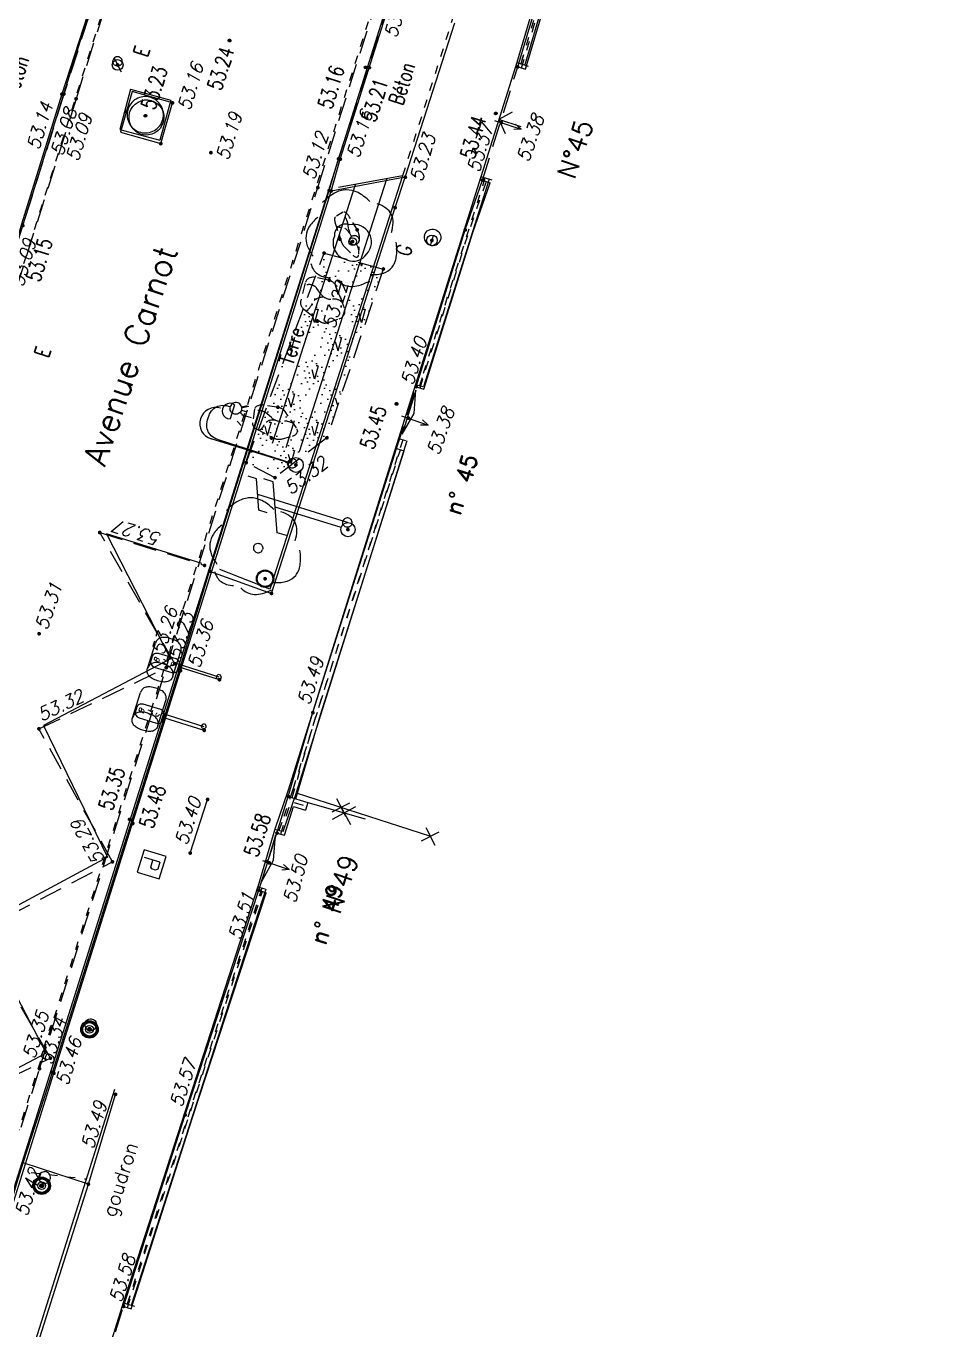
# Model space of a CAD drawing. Extents: x 661843 to 662062, y 6866352 to 6866909.
# Drawn here: x 662008.86 to 662028.26, y 6866824.98 to 6866852.71 of the extents above; entities that cross this region are included whole.
import ezdxf
from ezdxf.enums import TextEntityAlignment as Align

# ---------------------------------------------------------------- set-up
doc = ezdxf.new("R2010")
doc.units = 0
for name, pattern in [('CACHE', [0.375, 0.25, -0.125]), ('CONTINU', [0]), ('DISCONTINU', [0.75, 0.5, -0.25]), ('GRILLE', [0.4, 0.2, -0.2]), ('JSI_MCL0', [1, 0.5, 0.5]), ('JSI_TCO', [1, 0.5, 0.5]), ('JSI_TIC', [0.2, 0.08, 0.01, -0.1, 0.01])]:
    doc.linetypes.add(name, pattern=pattern)
doc.layers.get('0').update_dxf_attribs({"linetype": 'CONTINUOUS'})
for name, color, linetype in [('ALTI', 140, 'CONTINUOUS'), ('BORDURE', 7, 'CONTINU'), ('GEO_AEP_S', 4, 'CONTINUOUS'), ('GEO_ALTI-PIC', 7, 'CONTINUOUS'), ('GEO_ALTI-PIC_REGARDS', 5, 'CONTINUOUS'), ('GEO_ALTI-PIC_SEUILS', 1, 'CONTINUOUS'), ('GEO_ALTICOT', 7, 'CONTINUOUS'), ('GEO_ARBRES', 3, 'CONTINUOUS'), ('GEO_BATI_NUMERO', 7, 'CONTINUOUS'), ('GEO_BORDURE', 7, 'CONTINUOUS'), ('GEO_CHANGE_REVET', 252, 'DISCONTINU'), ('GEO_CHANGE_REVET_TEXTE', 252, 'CONTINUOUS'), ('GEO_CLOTURE', 7, 'CONTINUOUS'), ('GEO_CLOTURE_S', 7, 'CONTINUOUS'), ('GEO_ECL_S', 30, 'CONTINUOUS'), ('GEO_ENTREE', 7, 'DISCONTINU'), ('GEO_GDF_S', 30, 'CONTINUOUS'), ('GEO_HAIE_BORD', 3, 'DISCONTINU'), ('GEO_HAIE_S', 3, 'CONTINUOUS'), ('GEO_LIGNE_PARKING', 252, 'DISCONTINU'), ('GEO_MOB_URB_S', 7, 'CONTINUOUS'), ('GEO_MUR', 1, 'CONTINUOUS'), ('GEO_MUR_S', 7, 'CONTINUOUS'), ('GEO_REGARD', 7, 'CONTINUOUS'), ('GEO_ROCHER', 252, 'CACHE'), ('GEO_RTE_TEXTE', 7, 'CONTINUOUS'), ('GEO_TEL_S', 6, 'CONTINUOUS'), ('GEO_TROTTOIR_BAS', 7, 'CONTINUOUS'), ('GEO_TROTTOIR_BATEAU', 7, 'DISCONTINU'), ('GEO_TROTTOIR_HAUT', 252, 'CONTINUOUS'), ('LIMITE', 7, 'CONTINUOUS'), ('MARQUAGE', 7, 'CONTINUOUS'), ('MOB', 6, 'CONTINUOUS'), ('OBJASS', 22, 'CONTINUOUS'), ('OBJEAU', 4, 'CONTINUOUS'), ('OBJEP', 220, 'CONTINUOUS'), ('OBJGAZ', 30, 'CONTINUOUS'), ('OBJTELECOM', 3, 'CONTINUOUS'), ('TEXTE', 7, 'CONTINUOUS'), ('VEGETATION', 3, 'CONTINUOUS'), ('VOIRIE', 7, 'CONTINUOUS')]:
    doc.layers.add(name, color=color, linetype=linetype)
doc.styles.add('5-2', font='romand.shx', dxfattribs={"height": 0.35})
doc.styles.add('ROMANS', font='romans.shx', dxfattribs={"width": 0.95, "oblique": 13.5, "height": 5})
doc.styles.get("Standard").update_dxf_attribs({"font": 'romans.shx'})
doc.linetypes.add('JSI_HAIED', pattern='A,0.48,0.06,-0.1,[138,jsi_form.shx,S=0.05,R=0,X=-0.1,Y=0],0.06', length=0.7)
doc.linetypes.add('JSI_HAIEG', pattern='A,0.48,0.06,-0.1,[137,jsi_form.shx,S=0.05,R=0,X=-0.1,Y=0],0.06', length=0.7)
doc.linetypes.add('JSI_MUD', pattern='A,0.0001,[130,jsi_form.shx,S=0.5,R=0,X=0.875,Y=0],-0.75', length=0.7501)
doc.linetypes.add('JSI_MUG', pattern='A,0.0001,[130,jsi_form.shx,S=0.5,R=0,X=-0.125,Y=0],-0.75', length=0.7501)

# ---------------------------------------------------------------- blocks, each defined once
blk = doc.blocks.new('PTTOPO')
at = {"color": 0, "const_width": 0.04}
blk.add_lwpolyline([(0, 0.02, 1), (0, -0.02, 1)], format="xyb", close=True, dxfattribs=at)
at = {"color": 0}
blk.add_point((0, 0), dxfattribs=at)
at = {"layer": 'GEO_ALTICOT', "style": 'ROMANS', "oblique": 13.5, "width": 0.95}
blk.add_attdef('ALT', text='', height=0.28, dxfattribs=at).set_placement((0.1, -0.1), align=Align.TOP_LEFT)
blk = doc.blocks.new('P915', base_point=(80.25, 33))
for radius in [0.247, 0.22, 0.192, 0.11, 0.055]:
    blk.add_circle((80.25, 33), radius)
blk = doc.blocks.new('P014', base_point=(17.75, 43.5))
for p, q in [((17.709, 43.699), (17.75, 43.799)), ((17.75, 43.399), (17.75, 43.799)), ((17.75, 43.799), (17.789, 43.699))]:
    blk.add_line(p, q)
blk = doc.blocks.new('P800')
blk.add_line((-0.148, 0), (0.148, 0))
blk.add_circle((0.002, 0), 0.152)
blk = doc.blocks.new('P401')
blk.add_circle((0, 0), 0.1062)
for centre, radius, start, end in [((-0.054, 0.054), 0.4878, 83.66, 186.35), ((0.108, 0.2322), 0.3258, 357.14, 109.34), ((-0.0972, -0.054), 0.4464, 173.05, 254.63), ((0, -0.0378), 0.5004, 244.27, 30.44)]:
    blk.add_arc(centre, radius, start, end)
blk = doc.blocks.new('P210')
at = {"layer": 'GEO_ROCHER', "linetype": 'CACHE'}
for p, q in [((0.525, 0.474), (0.088, 0.169)), ((0.968, 0.21), (0.804, 0.429)), ((0.818, -0.346), (0.987, 0.048)), ((0.001, -0.021), (0.031, -0.315)), ((0.371, -0.082), (0.266, -0.205)), ((0.215, -0.475), (0.649, -0.462))]:
    blk.add_line(p, q, dxfattribs=at)
for centre, radius, start, end in [((0.594, 0.275), 0.215, 144.1733, 206.9533), ((0.642, 0.308), 0.203, 36.7123, 124.9313), ((0.206, 0), 0.206, 124.9313, 185.91), ((0.193, 0.071), 0.235, 319.4796, 26.9533), ((0.667, 0.041), 0.252, 188.1633, 262.2943), ((0.837, 0.112), 0.163, 336.8774, 36.7123), ((0.41, -0.328), 0.189, 139.4796, 230.284), ((0.559, -0.761), 0.557, 59.0334, 82.2943), ((0.209, -0.296), 0.179, 185.91, 271.7277), ((0.643, -0.271), 0.191, 271.7277, 336.8774)]:
    blk.add_arc(centre, radius, start, end, dxfattribs=at)
blk = doc.blocks.new('P501', base_point=(67.75, 30))
for p, q in [((67.75, 30.209), (67.75, 32.519)), ((68.449, 31.959), (68.365, 31.819)), ((68.869, 32.169), (68.449, 32.169)), ((68.659, 31.889), (68.659, 31.609)), ((68.869, 31.959), (68.953, 31.819))]:
    blk.add_line(p, q)
blk.add_circle((67.75, 30), 0.209)
for centre, radius, start, end in [((68.205, 32.52), 0.454, 0.01, 180), ((68.66, 32.24), 0.221, 341.57, 198.44)]:
    blk.add_arc(centre, radius, start, end)
blk = doc.blocks.new('P440', base_point=(67.75, 42))
for p, q in [((67.074, 43.889), (68.424, 44.429)), ((68.424, 44.429), (68.424, 44.699)), ((67.75, 42.202), (67.75, 44.159)), ((67.074, 43.619), (67.074, 43.889))]:
    blk.add_line(p, q)
blk.add_circle((67.75, 42), 0.202)
blk = doc.blocks.new('P913', base_point=(80.25, 36))
for radius in [0.247, 0.22]:
    blk.add_circle((80.25, 36), radius)
blk = doc.blocks.new('P445')
for p, q in [((-0.2, 1.872), (-0.2, 1.349)), ((0, 2.022), (-0.05, 2.022)), ((0.05, 2.022), (0, 2.022)), ((0.2, 1.349), (0.2, 1.872)), ((-0.05, 1.199), (0, 1.199)), ((0, 0), (0, 1.199)), ((0, 1.199), (0.05, 1.199))]:
    blk.add_line(p, q)
for centre, start, end in [((-0.05, 1.872), 90, 180), ((0.05, 1.872), 0, 90), ((-0.05, 1.349), 180, 270), ((0.05, 1.349), 270, 0)]:
    blk.add_arc(centre, 0.15, start, end)
at = {"insert": (-0.061, 1.941), "char_height": 0.15, "width": 0.1985, "attachment_point": 1, "style": 'ROMANS'}
blk.add_mtext('B\\PU\\PS', dxfattribs=at)
blk = doc.blocks.new('P349')
at = {"flags": 128}
blk.add_lwpolyline([(0.999, 0), (0.999, 0.999), (0, 0.999), (0, 0)], close=True, dxfattribs=at)
blk.add_circle((0.5, 0.5), 0.416)
blk = doc.blocks.new('P091', base_point=(30.25, 66))
blk.add_line((30.326, 66.076), (30.172, 65.922))
blk.add_circle((30.25, 66), 0.076)
blk = doc.blocks.new('GEOCROIX')
at = {"color": 0, "linetype": 'BYBLOCK'}
for p, q in [((-0.5, 0.5), (0.5, -0.5)), ((-0.5, -0.5), (0.5, 0.5))]:
    blk.add_line(p, q, dxfattribs=at)
blk = doc.blocks.new('$B_200')
at = {"color": 0, "linetype": 'BYBLOCK', "flags": 128}
for points in [[(0, -0.5, -0.414214), (-0.5, 0, -0.414214), (0, 0.5)], [(0, -0.5, 0.414214), (0.5, 0, 0.414214), (0, 0.5)]]:
    blk.add_lwpolyline(points, format="xyb", dxfattribs=at)
blk = doc.blocks.new('$B_220')
at = {"color": 0, "linetype": 'BYBLOCK', "flags": 128}
for points in [[(0.297, 0.272, 0.039633), (0.273, 0.344, 0.053426), (0.241, 0.401, 0.147584), (0.154, 0.47, 0.071882), (0.099, 0.483, 0.058066), (0.036, 0.48, 0.043501), (-0.035, 0.463, 0.032041), (-0.113, 0.431)], [(-0.195, 0.351, 0.077685), (-0.303, 0.336, 0.115926), (-0.379, 0.292, 0.119307), (-0.426, 0.217, 0.082378), (-0.441, 0.113)], [(0.461, -0.046, 0.087593), (0.487, 0.033, 0.096392), (0.482, 0.113, 0.080457), (0.446, 0.192, 0.056881), (0.379, 0.272)], [(-0.441, 0.033, 0.03619), (-0.474, -0.044, 0.046233), (-0.492, -0.116, 0.121403), (-0.482, -0.245, 0.119181), (-0.41, -0.354, 0.044648), (-0.351, -0.401, 0.034835), (-0.277, -0.443)], [(0.379, -0.364, 0.076898), (0.431, -0.319, 0.090424), (0.461, -0.265, 0.083207), (0.472, -0.2, 0.062964), (0.461, -0.126)], [(-0.113, -0.443, 0.078382), (0.005, -0.498, 0.113914), (0.113, -0.503, 0.115194), (0.21, -0.458, 0.080222), (0.297, -0.364)]]:
    blk.add_lwpolyline(points, format="xyb", dxfattribs=at)
blk = doc.blocks.new('$B_136')
at = {"color": 0, "linetype": 'BYBLOCK', "flags": 128}
for points in [[(-0.156, 0.844), (-0.156, 0.938), (0.156, 1.062), (0.156, 1.156)], [(0, 0), (0, 1)]]:
    blk.add_lwpolyline(points, dxfattribs=at)
blk = doc.blocks.new('$B_130')
at = {"color": 0, "linetype": 'BYBLOCK', "flags": 128}
for points in [[(0, 0), (0, 0.812, -0.08), (0.012, 0.895, -0.117647), (0.047, 0.953, -0.117647), (0.105, 0.988, -0.08), (0.188, 1, -0.08), (0.27, 0.988, -0.117647), (0.328, 0.953, -0.117647), (0.363, 0.895, -0.08), (0.375, 0.812)], [(0.375, 0.688, -0.414214), (0.312, 0.75, -0.414214), (0.375, 0.812)], [(0.375, 0.688, 0.414214), (0.438, 0.75, 0.414214), (0.375, 0.812)]]:
    blk.add_lwpolyline(points, format="xyb", dxfattribs=at)
for points in [[(0.344, 0.688), (0.312, 0.625)], [(0.375, 0.688), (0.375, 0.625)], [(0.406, 0.688), (0.438, 0.625)]]:
    blk.add_lwpolyline(points, dxfattribs=at)
blk = doc.blocks.new('$B_020')
at = {"color": 0, "linetype": 'BYBLOCK', "flags": 128}
for points in [[(0, 0), (0, 1)], [(0, 1), (1, 1)], [(1, 0), (1, 1)], [(0, 0), (1, 0)]]:
    blk.add_lwpolyline(points, dxfattribs=at)
for points in [[(0.5, 0.0625, -0.4142136), (0.0625, 0.5, -0.4142136), (0.5, 0.9375)], [(0.5, 0.0625, 0.4142136), (0.9375, 0.5, 0.4142136), (0.5, 0.9375)]]:
    blk.add_lwpolyline(points, format="xyb", dxfattribs=at)
blk = doc.blocks.new('$B_108')
at = {"color": 0, "linetype": 'BYBLOCK', "flags": 128}
for points in [[(-0.188, 0.625, -0.117073), (-0.242, 0.637, -0.132597), (-0.281, 0.672, -0.091954), (-0.305, 0.73, -0.053933), (-0.312, 0.812, -0.053933), (-0.305, 0.895, -0.091954), (-0.281, 0.953, -0.132597), (-0.242, 0.988, -0.117073), (-0.188, 1)], [(-0.188, 0.625, 0.117073), (-0.133, 0.637, 0.132597), (-0.094, 0.672, 0.091954), (-0.07, 0.73, 0.053933), (-0.062, 0.812, 0.053933), (-0.07, 0.895, 0.091954), (-0.094, 0.953, 0.132597), (-0.133, 0.988, 0.117073), (-0.188, 1)], [(0.188, 0.625, 0.117073), (0.242, 0.637, 0.132597), (0.281, 0.672, 0.091954), (0.305, 0.73, 0.053933), (0.312, 0.812, 0.053933), (0.305, 0.895, 0.091954), (0.281, 0.953, 0.132597), (0.242, 0.988, 0.117073), (0.188, 1)]]:
    blk.add_lwpolyline(points, format="xyb", dxfattribs=at)
for points in [[(-0.188, 1), (0.188, 1)], [(-0.188, 0.625), (0.188, 0.625)], [(0, 0.625), (0, 0)]]:
    blk.add_lwpolyline(points, dxfattribs=at)
blk = doc.blocks.new('$B_230')
blk.add_lwpolyline([(-0.498, -0.488), (0.498, -0.488), (0.498, 0.488), (-0.498, 0.488)], close=True)
at = {"color": 0, "linetype": 'BYBLOCK', "flags": 128}
for points in [[(-0.193, 0.309), (0.119, 0.315), (0.184, 0.222), (0.186, 0.066), (0.125, 0.002), (-0.187, -0.003)], [(-0.193, 0.309), (-0.181, -0.378)]]:
    blk.add_lwpolyline(points, dxfattribs=at)
blk = doc.blocks.new('$B_028')
at = {"color": 0, "linetype": 'BYBLOCK', "flags": 128}
for points in [[(0, 0.5), (0, -0.5), (0.0938, -0.0625)], [(-0.5, -0.5), (-0.5, 0)], [(0.5, 0), (0.5, -0.5)], [(-0.0937, -0.0625), (0, -0.5)], [(-0.5, -0.5), (0.5, -0.5)]]:
    blk.add_lwpolyline(points, dxfattribs=at)
blk = doc.blocks.new('$B_027')
at = {"color": 0, "linetype": 'BYBLOCK', "flags": 128}
for points in [[(-0.5, -0.5), (0.5, -0.5), (0.5, -0.188)], [(-0.5, -0.5), (-0.5, -0.188)]]:
    blk.add_lwpolyline(points, dxfattribs=at)
blk.add_lwpolyline([(-0.406, -0.406), (0.406, -0.406), (0, -0.188)], close=True, dxfattribs=at)
blk = doc.blocks.new('$B_210')
at = {"linetype": 'CONTINUOUS'}
blk.add_hatch(color=0, dxfattribs=at).paths.add_polyline_path([(0, -0.5, -1), (0, 0.5, -1)])
at = {"color": 0, "linetype": 'BYBLOCK', "flags": 128}
blk.add_lwpolyline([(0, -0.5, -1), (0, 0.5, -1)], format="xyb", close=True, dxfattribs=at)

msp = doc.modelspace()

# ---------------------------------------------------------------- hatches: boundary and pattern name
at = {"layer": 'GEO_HAIE_S'}
h = msp.add_hatch(dxfattribs=at)
h.set_pattern_fill('BROUSS', color=256, scale=0.2, style=0)
h.set_pattern_definition([(74.475889, (0, 0), (-0.5000000001, 1.80000000067), [0.3, -1.56815417]), (74.475889, (0.5, 0.6), (-0.5000000001, 1.80000000067), [0.3, -1.56815417]), (74.475889, (1, 1.2), (-0.5000000001, 1.80000000067), [0.3, -1.56815417]), (105.524111, (0, 0), (-1.00000000041, 5e-11), [0.2, -1.66815417]), (105.524111, (0.5, 0.6), (-1.00000000041, 5e-11), [0.2, -1.66815417]), (105.524111, (1, 1.2), (-1.00000000041, 5e-11), [0.2, -1.66815417]), (0, (0.0604, 0.0645), (0.5, 0.6), [0, -1]), (0, (0.19574, 0.1429), (0.5, 0.6), [0, -1]), (0, (0.1562, 0.2507), (0.5, 0.6), [0, -1]), (0, (0.3103, 0.2654), (0.5, 0.6), [0, -1]), (0, (0.21864, 0.5055), (0.5, 0.6), [0, -1]), (0, (0.0491, 0.28726), (0.5, 0.6), [0, -1]), (0, (0.0375, 0.3291), (0.5, 0.6), [0, -1]), (0, (0.0042, 0.5055), (0.5, 0.6), [0, -1]), (0, (-0.1041, 0.0351), (0.5, 0.6), [0, -1]), (0, (-0.1145, 0.1331), (0.5, 0.6), [0, -1]), (0, (-0.1957, 0.0253), (0.5, 0.6), [0, -1]), (0, (-0.21654, 0.1723), (0.5, 0.6), [0, -1]), (0, (-0.1499, 0.2654), (0.5, 0.6), [0, -1]), (0, (-0.177, 0.3585), (0.5, 0.6), [0, -1]), (0, (-0.2561, 0.4761), (0.5, 0.6), [0, -1]), (0, (-0.0541, 0.3878), (0.5, 0.6), [0, -1]), (0, (-0.3373, 0.2752), (0.5, 0.6), [0, -1]), (0, (-0.36646, 0.089), (0.5, 0.6), [0, -1]), (0, (-0.1498, -0.05796), (0.5, 0.6), [0, -1]), (0, (-0.0208, -0.09716), (0.5, 0.6), [0, -1]), (0, (-0.10826, -0.20494), (0.5, 0.6), [0, -1]), (0, (0.2103, -0.19514), (0.5, 0.6), [0, -1]), (0, (0.0729, -0.04326), (0.5, 0.6), [0, -1]), (0, (0.19574, -0.01386), (0.5, 0.6), [0, -1])])
h.paths.add_polyline_path([(662015.261, 6866843.951), (662014.158, 6866843.104), (662013.542, 6866843.421), (662015.201, 6866847.881), (662016.461, 6866847.542)])

# ---------------------------------------------------------------- linework, layer by layer
at = {"layer": 'BORDURE', "linetype": 'JSI_TCO', "ltscale": 2, "elevation": 57.333, "flags": 128}
for points in [[(661995.958, 6866807.887), (662005.734, 6866838.844), (662008.226, 6866846.67), (662010.896, 6866855.209), (662018.944, 6866880.767), (662026.904, 6866905.856)], [(662016.739, 6866853.806), (662002.545, 6866808.796), (662000.067, 6866800.869)], [(662016.871, 6866849.523), (662014.963, 6866843.566)], [(662016.871, 6866849.523), (662015.507, 6866849.274)], [(662014.963, 6866843.566), (662014.051, 6866840.734), (662012.981, 6866841.153)], [(662010.747, 6866830.09), (662007.699, 6866820.441), (662007.424, 6866819.583)]]:
    msp.add_lwpolyline(points, dxfattribs=at)
at = {"layer": 'GEO_BORDURE'}
for points in [[(662016.929, 6866849.493, 53.234), (662017.98, 6866852.779, 53.198)], [(662012.766, 6866841.114, 53.212), (662014.083, 6866840.643, 53.336), (662016.711, 6866848.847, 53.236), (662016.929, 6866849.493, 53.234), (662015.35, 6866849.201, 53.232)], [(662012.355, 6866835.12, 53.396), (662012.725, 6866836.261, 53.387)], [(662010.188, 6866828.079, 53.509), (662010.767, 6866829.987, 53.49)], [(662003.679, 6866812.201, 53.648), (662004.892, 6866811.391, 53.606), (662007.407, 6866819.358, 53.553), (662007.731, 6866820.349, 53.573), (662010.188, 6866828.079, 53.509), (662008.805, 6866828.528, 53.35)]]:
    msp.add_polyline3d(points, dxfattribs=at)
at = {"layer": 'GEO_CHANGE_REVET'}
for points in [[(662023.086, 6866892.903, 52.663), (662019.468, 6866881.457, 52.781), (662016.691, 6866872.593, 52.867), (662012.998, 6866860.928, 53.004), (662009.927, 6866851.162, 53.095), (662006.539, 6866840.426, 53.237), (662003.947, 6866832.234, 53.341), (662000.666, 6866821.821, 53.457), (661997.257, 6866811.051, 53.582), (661994.332, 6866801.741, 53.688), (661991.206, 6866791.787, 53.782)], [(661996.359, 6866789.874, 53.796), (661999.502, 6866799.924, 53.656), (662002.499, 6866809.485, 53.561), (662005.869, 6866819.978, 53.456), (662009.148, 6866830.532, 53.355), (662011.844, 6866839.062, 53.263), (662015.067, 6866849.273, 53.118), (662018.279, 6866859.463, 53.019), (662021.901, 6866870.944, 52.88), (662024.781, 6866880.055, 52.777), (662028.256, 6866891.105, 52.653)]]:
    msp.add_polyline3d(points, dxfattribs=at)
at = {"layer": 'GEO_CLOTURE', "elevation": 53.495, "flags": 128}
msp.add_lwpolyline([(662014.859, 6866836.195), (662016.072, 6866835.848)], dxfattribs=at)
at = {"layer": 'GEO_ENTREE', "elevation": 53.491, "flags": 128}
msp.add_lwpolyline([(662016.744, 6866843.723), (662017.161, 6866845.039)], dxfattribs=at)
at = {"layer": 'GEO_ENTREE'}
for points in [[(662018.571, 6866849.432, 53.374), (662019.32, 6866851.84, 53.355)], [(662013.812, 6866834.329, 53.506), (662014.2, 6866835.546, 53.495)], [(662009.864, 6866822.073, 53.583), (662010.938, 6866825.477, 53.581)]]:
    msp.add_polyline3d(points, dxfattribs=at)
at = {"layer": 'GEO_HAIE_BORD'}
msp.add_polyline3d([(662015.261, 6866843.951, 53.323), (662014.158, 6866843.104, 53.254), (662013.542, 6866843.421, 53.334), (662015.201, 6866847.881, 53.207), (662016.461, 6866847.542, 53.291)], close=True, dxfattribs=at)
at = {"layer": 'GEO_LIGNE_PARKING'}
msp.add_polyline3d([(662007.127, 6866828.153, 53.424), (662006.494, 6866829.374, 53.424), (662009.381, 6866830.757, 53.337), (662007.837, 6866833.445, 53.378), (662010.7, 6866834.934, 53.292), (662009.137, 6866837.762, 53.319), (662012.027, 6866839.147, 53.24), (662010.43, 6866841.938, 53.272), (662012.66, 6866841.238, 53.221)], dxfattribs=at)
at = {"layer": 'GEO_MUR'}
for p, q in [((662019.32, 6866851.84, 53.355), (662019.483, 6866851.792, 53.355)), ((662018.571, 6866849.432, 53.396), (662018.732, 6866849.377, 53.396)), ((662017.161, 6866845.039, 53.396), (662017.323, 6866844.988, 53.396)), ((662016.744, 6866843.723, 53.503), (662016.906, 6866843.672, 53.503)), ((662014.439, 6866836.324, 53.503), (662014.602, 6866836.276, 53.503)), ((662014.859, 6866836.195, 53.495), (662014.809, 6866836.032, 53.495)), ((662014.2, 6866835.546, 53.495), (662014.363, 6866835.497, 53.495)), ((662013.812, 6866834.329, 53.581), (662013.973, 6866834.277, 53.581)), ((662010.938, 6866825.477, 53.581), (662011.099, 6866825.425, 53.581))]:
    msp.add_line(p, q, dxfattribs=at)
at = {"layer": 'GEO_MUR', "flags": 128}
for points, elevation in [([(662019.483, 6866851.792), (662020.179, 6866854.132)], 53.355), ([(662017.323, 6866844.988), (662018.365, 6866848.319), (662018.732, 6866849.377)], 53.396), ([(662014.439, 6866836.324), (662014.963, 6866838.106), (662016.744, 6866843.723)], 53.503), ([(662014.602, 6866836.276), (662015.125, 6866838.057), (662016.906, 6866843.672)], 53.503), ([(662014.2, 6866835.546), (662014.439, 6866836.324), (662014.859, 6866836.195)], 53.495), ([(662014.363, 6866835.497), (662014.551, 6866836.111), (662014.809, 6866836.032)], 53.495), ([(662011.099, 6866825.425), (662012.406, 6866829.496), (662013.973, 6866834.277)], 53.581)]:
    msp.add_lwpolyline(points, dxfattribs=dict(at, elevation=elevation))
at = {"layer": 'GEO_MUR'}
for points in [[(662019.32, 6866851.84, 53.355), (662020.016, 6866854.181, 53.318)], [(662017.161, 6866845.039, 53.396), (662018.204, 6866848.373, 53.382), (662018.571, 6866849.432, 53.374)], [(662010.938, 6866825.477, 53.581), (662012.245, 6866829.549, 53.567), (662013.812, 6866834.329, 53.506)]]:
    msp.add_polyline3d(points, dxfattribs=at)
at = {"layer": 'GEO_MUR_S', "linetype": 'GRILLE', "flags": 128}
for points, elevation in [([(662019.402, 6866851.816), (662020.097, 6866854.157)], 53.355), ([(662017.242, 6866845.013), (662018.285, 6866848.346), (662018.652, 6866849.404)], 53.396), ([(662014.52, 6866836.3), (662015.044, 6866838.082), (662016.825, 6866843.697)], 53.503), ([(662014.281, 6866835.521), (662014.495, 6866836.217), (662014.834, 6866836.113)], 53.495), ([(662011.018, 6866825.451), (662012.326, 6866829.523), (662013.893, 6866834.303)], 53.581)]:
    msp.add_lwpolyline(points, dxfattribs=dict(at, elevation=elevation))
at = {"layer": 'GEO_TROTTOIR_BAS'}
msp.add_polyline3d([(662008.46, 6866827.384, 53.355), (662008.67, 6866828.101, 53.346), (662008.805, 6866828.528, 53.35), (662009.427, 6866830.454, 53.338), (662012.127, 6866839.014, 53.229), (662012.766, 6866841.114, 53.212), (662015.309, 6866849.211, 53.11), (662015.509, 6866849.886, 53.104)], dxfattribs=at)
at = {"layer": 'GEO_TROTTOIR_BATEAU'}
for points in [[(662010.646, 6866854.329, 53.063), (662009.669, 6866851.264, 53.084), (662008.793, 6866848.465, 53.093)], [(662015.509, 6866849.886, 53.104), (662016.777, 6866853.774, 53.048)]]:
    msp.add_polyline3d(points, dxfattribs=at)
at = {"layer": 'GEO_TROTTOIR_HAUT'}
for points in [[(662010.625, 6866854.346, 53.11), (662009.626, 6866851.261, 53.143), (662008.768, 6866848.493, 53.167), (662008.586, 6866847.875, 53.245), (662006.94, 6866842.748, 53.324), (662006.743, 6866842.084, 53.245), (662006.265, 6866840.533, 53.262), (662005.962, 6866839.542, 53.255), (662005.681, 6866838.736, 53.367), (662003.671, 6866832.311, 53.445), (662001.454, 6866825.335, 53.523), (662001.244, 6866824.668, 53.442), (662000.402, 6866821.971, 53.471), (662000.105, 6866821.12, 53.559), (661999.773, 6866820.008, 53.584), (661999.576, 6866819.359, 53.507), (661997.186, 6866811.936, 53.599), (661997.049, 6866811.358, 53.658), (661994.048, 6866801.844, 53.788), (661992.951, 6866798.334, 53.828), (661992.754, 6866797.703, 53.738), (661991.977, 6866795.196, 53.76), (661991.708, 6866794.401, 53.871), (661990.949, 6866791.936, 53.91)], [(661996.632, 6866789.82, 53.893), (661999.759, 6866799.726, 53.769), (662000.014, 6866800.508, 53.673), (662000.961, 6866803.551, 53.641), (662001.072, 6866803.953, 53.714), (662003.558, 6866811.766, 53.566), (662003.679, 6866812.201, 53.648), (662006.11, 6866819.915, 53.572), (662006.424, 6866820.858, 53.564), (662006.74, 6866821.666, 53.48), (662008.494, 6866827.378, 53.416), (662009.456, 6866830.437, 53.456), (662012.148, 6866838.998, 53.361), (662015.35, 6866849.201, 53.232), (662015.547, 6866849.88, 53.164), (662016.75, 6866853.685, 53.188)]]:
    msp.add_polyline3d(points, dxfattribs=at)
at = {"layer": 'LIMITE', "linetype": 'JSI_MUG', "ltscale": 0.18}
for p, q in [((662018.623, 6866849.477, 110.789), (662018.569, 6866849.306, 110.789)), ((662016.873, 6866843.911, 110.799), (662016.819, 6866843.739, 110.802)), ((662014.524, 6866836.43, 110.918), (662014.466, 6866836.259, 110.912)), ((662013.878, 6866834.377, 110.924), (662013.822, 6866834.206, 110.925))]:
    msp.add_line(p, q, dxfattribs=at)
at = {"layer": 'LIMITE', "linetype": 'JSI_MUD', "ltscale": 0.18}
for p, q in [((662017.284, 6866845.231, 110.804), (662017.229, 6866845.06, 110.804)), ((662014.579, 6866836.604, 110.915), (662014.525, 6866836.432, 110.918)), ((662014.3, 6866835.769, 110.898), (662014.242, 6866835.599, 110.893)), ((662011.069, 6866825.698, 110.999), (662011.014, 6866825.527, 111.001))]:
    msp.add_line(p, q, dxfattribs=at)
at = {"layer": 'LIMITE', "linetype": 'JSI_TCO', "ltscale": 2, "elevation": 57.333, "flags": 128}
for points in [[(662020.216, 6866855.042), (662019.3, 6866851.934)], [(662020.388, 6866854.991), (662019.472, 6866851.883)], [(662018.537, 6866849.505), (662017.144, 6866845.087)], [(662018.709, 6866849.45), (662017.315, 6866845.033)], [(662016.787, 6866843.938), (662014.439, 6866836.459)], [(662016.959, 6866843.884), (662014.61, 6866836.405)], [(662014.439, 6866836.459), (662014.157, 6866835.628)], [(662014.609, 6866836.401), (662014.327, 6866835.57)], [(662013.792, 6866834.405), (662010.928, 6866825.555)], [(662013.963, 6866834.349), (662011.099, 6866825.499)]]:
    msp.add_lwpolyline(points, dxfattribs=at)
at = {"layer": 'LIMITE', "linetype": 'JSI_TIC', "ltscale": 2, "elevation": 57.333, "flags": 128}
for points in [[(662020.302, 6866855.017), (662019.386, 6866851.908)], [(662018.623, 6866849.477), (662017.229, 6866845.06)], [(662016.873, 6866843.911), (662014.525, 6866836.432)], [(662014.524, 6866836.43), (662014.242, 6866835.599)], [(662013.878, 6866834.377), (662011.014, 6866825.527)]]:
    msp.add_lwpolyline(points, dxfattribs=at)
at = {"layer": 'LIMITE', "linetype": 'JSI_MUD', "ltscale": 0.18, "elevation": 57.333, "flags": 128}
msp.add_lwpolyline([(662019.437, 6866852.081), (662019.386, 6866851.908)], dxfattribs=at)
at = {"layer": 'LIMITE', "elevation": 57.333, "flags": 128}
msp.add_lwpolyline([(662014.609, 6866836.401), (662017.463, 6866835.477)], dxfattribs=at)
at = {"layer": 'MARQUAGE', "linetype": 'JSI_MCL0', "ltscale": 2, "elevation": 57.333, "flags": 128}
msp.add_lwpolyline([(662012.603, 6866841.275), (662010.576, 6866841.911), (662011.934, 6866839.252), (662009.234, 6866837.831), (662010.597, 6866835.035), (662007.872, 6866833.573), (662009.291, 6866830.867), (662006.598, 6866829.449), (662008.092, 6866826.745), (662005.311, 6866825.273), (662007.461, 6866824.669)], dxfattribs=at)
at = {"layer": 'VEGETATION', "linetype": 'JSI_HAIEG', "ltscale": 2, "elevation": 57.333, "flags": 128}
msp.add_lwpolyline([(662014.106, 6866843.841), (662015.867, 6866849.34)], dxfattribs=at)
at = {"layer": 'VEGETATION', "linetype": 'JSI_HAIED', "ltscale": 2, "elevation": 57.333, "flags": 128}
msp.add_lwpolyline([(662014.678, 6866843.658), (662016.536, 6866849.462)], dxfattribs=at)
at = {"layer": 'VEGETATION', "linetype": 'JSI_MUG', "ltscale": 0.6, "elevation": 57.333, "flags": 128}
msp.add_lwpolyline([(662014.392, 6866843.749), (662014.575, 6866844.321)], dxfattribs=at)
at = {"layer": 'VOIRIE', "linetype": 'JSI_TIC', "ltscale": 2, "elevation": 57.333, "flags": 128}
for points in [[(661996.215, 6866807.805), (662005.992, 6866838.762), (662008.483, 6866846.589), (662011.154, 6866855.129), (662019.201, 6866880.685), (662027.176, 6866905.82)], [(662016.481, 6866853.888), (662002.287, 6866808.876), (661999.81, 6866800.95)], [(662017.962, 6866852.952), (662016.871, 6866849.523)], [(662008.974, 6866828.323), (662010.154, 6866828.188)]]:
    msp.add_lwpolyline(points, dxfattribs=at)

# ---------------------------------------------------------------- block references
at = {"layer": 'ALTI', "linetype": 'CONTINUOUS'}
for p, xscale, yscale, rotation in [((662013.189, 6866852.401, 57.333), 0.0600000002747528, 0.0600000002747528, 252.4972882103877), ((662016.086, 6866851.83, 57.333), 0.0600000002434428, 0.0600000002434428, 252.4972971764708), ((662016.163, 6866851.823, 57.333), 0.0600000002434428, 0.0600000002434428, 252.4972971764708), ((662011.403, 6866850.802, 57.333), 0.0600000003686039, 0.0600000003686039, 72.63638680338741), ((662018.854, 6866850.852, 57.333), 0.0599999999037529, 0.0599999999037529, 253.5840120381867), ((662016.739, 6866844.674, 57.333), 0.0600000002423835, 0.0600000002423835, 252.4926226230044), ((662011.072, 6866835.833, 57.333), 0.0600000002434428, 0.0600000002434428, 252.4972971764708), ((662011.129, 6866835.745, 57.333), 0.0600000002434428, 0.0600000002434428, 252.4972971764708), ((662013.973, 6866834.944, 57.333), 0.0599999997036688, 0.0599999997036688, 252.067746791343)]:
    msp.add_blockref('$B_210', p, dxfattribs=dict(at, xscale=xscale, yscale=yscale, rotation=rotation))
at = {"layer": 'GEO_AEP_S', "xscale": 1.500000000352685, "yscale": 1.500000000352685, "zscale": 1.500000000352685, "rotation": 72.90000000290615}
msp.add_blockref('P091', (662010.811, 6866851.882, 53.136), dxfattribs=at)
at = {"layer": 'GEO_ALTI-PIC'}
ref = msp.add_blockref('PTTOPO', (662016.75, 6866853.685, 53.188), dxfattribs=at)
ref.add_attrib('ALT', '53.19', dxfattribs={"layer": 'GEO_ALTICOT', "height": 0.28, "rotation": 72.6433, "style": 'ROMANS', "oblique": 13.5, "width": 0.95}).set_placement((662016.47, 6866852.521, 53.188), align=Align.TOP_LEFT)
for p in [(662019.32, 6866851.84, 53.355), (662015.509, 6866849.886, 53.104), (662015.309, 6866849.211, 53.11), (662015.35, 6866849.201, 53.232), (662016.711, 6866848.847, 53.236), (662015.536, 6866848.176, 53.213), (662015.808, 6866848.125, 53.198), (662015.905, 6866848.376, 53.212), (662017.495, 6866848.15, 53.341), (662018.204, 6866848.373, 53.382), (662015.201, 6866847.881, 53.207), (662015.313, 6866847.302, 53.178), (662016.461, 6866847.542, 53.291), (662014.219, 6866844.602, 53.262), (662014.083, 6866843.948, 53.284), (662013.542, 6866843.421, 53.334), (662014.603, 6866843.374, 53.273), (662014.158, 6866843.104, 53.254), (662015.709, 6866841.999, 53.431), (662012.66, 6866841.238, 53.221), (662012.766, 6866841.114, 53.212), (662013.946, 6866840.955, 53.319), (662014.083, 6866840.643, 53.336), (662012.027, 6866839.147, 53.24), (662012.977, 6866838.807, 53.4), (662012.652, 6866837.729, 53.409), (662012.725, 6866836.261, 53.387), (662014.439, 6866836.324, 53.503), (662014.2, 6866835.546, 53.495), (662010.212, 6866831.369, 53.469), (662009.381, 6866830.757, 53.337), (662009.197, 6866828.044, 53.491), (662010.188, 6866828.079, 53.509)]:
    msp.add_blockref('PTTOPO', p, dxfattribs=at)
ref = msp.add_blockref('PTTOPO', (662009.927, 6866851.162, 53.095), dxfattribs=at)
ref.add_attrib('ALT', '53.09', dxfattribs={"layer": 'GEO_ALTICOT', "height": 0.28, "rotation": 72.4881, "style": 'ROMANS', "oblique": 13.5, "width": 0.95}).set_placement((662009.702, 6866849.895, 53.095), align=Align.TOP_LEFT)
ref = msp.add_blockref('PTTOPO', (662015.547, 6866849.88, 53.164), dxfattribs=at)
ref.add_attrib('ALT', '53.16', dxfattribs={"layer": 'GEO_ALTICOT', "height": 0.28, "rotation": 72.4505, "style": 'ROMANS', "oblique": 13.5, "width": 0.95}).set_placement((662015.671, 6866849.963, 53.164), align=Align.TOP_LEFT)
ref = msp.add_blockref('PTTOPO', (662012.794, 6866850.017, 53.189), dxfattribs=at)
ref.add_attrib('ALT', '53.19', dxfattribs={"layer": 'GEO_ALTICOT', "height": 0.28, "rotation": 72.9, "style": 'ROMANS', "oblique": 13.5, "width": 0.95}).set_placement((662012.894, 6866849.917, 53.189), align=Align.TOP_LEFT)
ref = msp.add_blockref('PTTOPO', (662018.571, 6866849.432, 53.374), dxfattribs=at)
ref.add_attrib('ALT', '53.37', dxfattribs={"layer": 'GEO_ALTICOT', "height": 0.28, "rotation": 72.7249, "style": 'ROMANS', "oblique": 13.5, "width": 0.95}).set_placement((662018.232, 6866849.66, 53.374), align=Align.TOP_LEFT)
ref = msp.add_blockref('PTTOPO', (662015.067, 6866849.273, 53.118), dxfattribs=at)
ref.add_attrib('ALT', '53.12', dxfattribs={"layer": 'GEO_ALTICOT', "height": 0.28, "rotation": 72.5067, "style": 'ROMANS', "oblique": 13.5, "width": 0.95}).set_placement((662014.728, 6866849.502, 53.118), align=Align.TOP_LEFT)
ref = msp.add_blockref('PTTOPO', (662016.929, 6866849.493, 53.234), dxfattribs=at)
ref.add_attrib('ALT', '53.23', dxfattribs={"layer": 'GEO_ALTICOT', "height": 0.28, "rotation": 73.3083, "style": 'ROMANS', "oblique": 13.5, "width": 0.95}).set_placement((662017.016, 6866849.46, 53.234), align=Align.TOP_LEFT)
ref = msp.add_blockref('PTTOPO', (662008.793, 6866848.465, 53.093), dxfattribs=at)
ref.add_attrib('ALT', '53.09', dxfattribs={"layer": 'GEO_ALTICOT', "height": 0.28, "rotation": 73.8508, "style": 'ROMANS', "oblique": 13.5, "width": 0.95}).set_placement((662008.53, 6866847.221, 53.093), align=Align.TOP_LEFT)
ref = msp.add_blockref('PTTOPO', (662015.057, 6866846.432, 53.222), dxfattribs=at)
ref.add_attrib('ALT', '53.22', dxfattribs={"layer": 'GEO_ALTICOT', "height": 0.28, "rotation": 72.9, "style": 'ROMANS', "oblique": 13.5, "width": 0.95}).set_placement((662015.157, 6866846.332, 53.222), align=Align.TOP_LEFT)
ref = msp.add_blockref('PTTOPO', (662017.161, 6866845.039, 53.396), dxfattribs=at)
ref.add_attrib('ALT', '53.40', dxfattribs={"layer": 'GEO_ALTICOT', "height": 0.28, "rotation": 72.4039, "style": 'ROMANS', "oblique": 13.5, "width": 0.95}).set_placement((662016.824, 6866845.135, 53.396), align=Align.TOP_LEFT)
ref = msp.add_blockref('PTTOPO', (662015.261, 6866843.951, 53.323), dxfattribs=at)
ref.add_attrib('ALT', '53.32', dxfattribs={"layer": 'GEO_ALTICOT', "height": 0.28, "rotation": 37.502, "style": 'ROMANS', "oblique": 13.5, "width": 0.95}).set_placement((662014.323, 6866842.951, 53.323), align=Align.TOP_LEFT)
ref = msp.add_blockref('PTTOPO', (662010.43, 6866841.938, 53.272), dxfattribs=at)
ref.add_attrib('ALT', '53.27', dxfattribs={"layer": 'GEO_ALTICOT', "height": 0.28, "rotation": 162.5862, "style": 'ROMANS', "oblique": 13.5, "width": 0.95}).set_placement((662011.681, 6866841.643, 53.272), align=Align.TOP_LEFT)
ref = msp.add_blockref('PTTOPO', (662009.14, 6866839.785, 53.305), dxfattribs=at)
ref.add_attrib('ALT', '53.31', dxfattribs={"layer": 'GEO_ALTICOT', "height": 0.28, "rotation": 70.9898, "style": 'ROMANS', "oblique": 13.5, "width": 0.95}).set_placement((662009.043, 6866839.934, 53.305), align=Align.TOP_LEFT)
ref = msp.add_blockref('PTTOPO', (662011.844, 6866839.062, 53.263), dxfattribs=at)
ref.add_attrib('ALT', '53.26', dxfattribs={"layer": 'GEO_ALTICOT', "height": 0.28, "rotation": 72.485, "style": 'ROMANS', "oblique": 13.5, "width": 0.95}).set_placement((662011.522, 6866839.399, 53.263), align=Align.TOP_LEFT)
ref = msp.add_blockref('PTTOPO', (662012.127, 6866839.014, 53.229), dxfattribs=at)
ref.add_attrib('ALT', '53.23', dxfattribs={"layer": 'GEO_ALTICOT', "height": 0.28, "rotation": 73.0735, "style": 'ROMANS', "oblique": 13.5, "width": 0.95}).set_placement((662011.875, 6866839.291, 53.229), align=Align.TOP_LEFT)
ref = msp.add_blockref('PTTOPO', (662012.148, 6866838.998, 53.361), dxfattribs=at)
ref.add_attrib('ALT', '53.36', dxfattribs={"layer": 'GEO_ALTICOT', "height": 0.28, "rotation": 72.5799, "style": 'ROMANS', "oblique": 13.5, "width": 0.95}).set_placement((662012.288, 6866839.117, 53.361), align=Align.TOP_LEFT)
ref = msp.add_blockref('PTTOPO', (662014.963, 6866838.106, 53.491), dxfattribs=at)
ref.add_attrib('ALT', '53.49', dxfattribs={"layer": 'GEO_ALTICOT', "height": 0.28, "rotation": 72.4039, "style": 'ROMANS', "oblique": 13.5, "width": 0.95}).set_placement((662014.624, 6866838.335, 53.491), align=Align.TOP_LEFT)
ref = msp.add_blockref('PTTOPO', (662009.137, 6866837.762, 53.319), dxfattribs=at)
ref.add_attrib('ALT', '53.32', dxfattribs={"layer": 'GEO_ALTICOT', "height": 0.28, "rotation": 25.6038, "style": 'ROMANS', "oblique": 13.5, "width": 0.95}).set_placement((662009.073, 6866838.166, 53.319), align=Align.TOP_LEFT)
ref = msp.add_blockref('PTTOPO', (662012.355, 6866835.12, 53.396), dxfattribs=at)
ref.add_attrib('ALT', '53.40', dxfattribs={"layer": 'GEO_ALTICOT', "height": 0.28, "rotation": 72.0423, "style": 'ROMANS', "oblique": 13.5, "width": 0.95}).set_placement((662012.018, 6866835.352, 53.396), align=Align.TOP_LEFT)
ref = msp.add_blockref('PTTOPO', (662010.7, 6866834.934, 53.292), dxfattribs=at)
ref.add_attrib('ALT', '53.29', dxfattribs={"layer": 'GEO_ALTICOT', "height": 0.28, "rotation": 118.9245, "style": 'ROMANS', "oblique": 13.5, "width": 0.95}).set_placement((662010.301, 6866834.846, 53.292), align=Align.TOP_LEFT)
ref = msp.add_blockref('PTTOPO', (662013.812, 6866834.329, 53.506), dxfattribs=at)
ref.add_attrib('ALT', '53.51', dxfattribs={"layer": 'GEO_ALTICOT', "height": 0.28, "rotation": 72.3027, "style": 'ROMANS', "oblique": 13.5, "width": 0.95}).set_placement((662013.155, 6866833.336, 53.506), align=Align.TOP_LEFT)
ref = msp.add_blockref('PTTOPO', (662009.148, 6866830.532, 53.355), dxfattribs=at)
ref.add_attrib('ALT', '53.35', dxfattribs={"layer": 'GEO_ALTICOT', "height": 0.28, "rotation": 72.4601, "style": 'ROMANS', "oblique": 13.5, "width": 0.95}).set_placement((662008.78, 6866830.806, 53.355), align=Align.TOP_LEFT)
ref = msp.add_blockref('PTTOPO', (662009.427, 6866830.454, 53.338), dxfattribs=at)
ref.add_attrib('ALT', '53.34', dxfattribs={"layer": 'GEO_ALTICOT', "height": 0.28, "rotation": 72.4943, "style": 'ROMANS', "oblique": 13.5, "width": 0.95}).set_placement((662009.149, 6866830.68, 53.338), align=Align.TOP_LEFT)
ref = msp.add_blockref('PTTOPO', (662009.456, 6866830.437, 53.456), dxfattribs=at)
ref.add_attrib('ALT', '53.46', dxfattribs={"layer": 'GEO_ALTICOT', "height": 0.28, "rotation": 72.5457, "style": 'ROMANS', "oblique": 13.5, "width": 0.95}).set_placement((662009.483, 6866830.244, 53.456), align=Align.TOP_LEFT)
ref = msp.add_blockref('PTTOPO', (662012.245, 6866829.549, 53.567), dxfattribs=at)
ref.add_attrib('ALT', '53.57', dxfattribs={"layer": 'GEO_ALTICOT', "height": 0.28, "rotation": 71.8496, "style": 'ROMANS', "oblique": 13.5, "width": 0.95}).set_placement((662011.909, 6866829.782, 53.567), align=Align.TOP_LEFT)
ref = msp.add_blockref('PTTOPO', (662010.767, 6866829.987, 53.49), dxfattribs=at)
ref.add_attrib('ALT', '53.49', dxfattribs={"layer": 'GEO_ALTICOT', "height": 0.28, "rotation": 73.0891, "style": 'ROMANS', "oblique": 13.5, "width": 0.95}).set_placement((662010.024, 6866828.887, 53.49), align=Align.TOP_LEFT)
ref = msp.add_blockref('PTTOPO', (662008.494, 6866827.378, 53.416), dxfattribs=at)
ref.add_attrib('ALT', '53.42', dxfattribs={"layer": 'GEO_ALTICOT', "height": 0.28, "rotation": 72.5358, "style": 'ROMANS', "oblique": 13.5, "width": 0.95}).set_placement((662008.618, 6866827.461, 53.416), align=Align.TOP_LEFT)
ref = msp.add_blockref('PTTOPO', (662010.938, 6866825.477, 53.581), dxfattribs=at)
ref.add_attrib('ALT', '53.58', dxfattribs={"layer": 'GEO_ALTICOT', "height": 0.28, "rotation": 72.4947, "style": 'ROMANS', "oblique": 13.5, "width": 0.95}).set_placement((662010.623, 6866825.624, 53.581), align=Align.TOP_LEFT)
at = {"layer": 'GEO_ALTI-PIC_REGARDS'}
for p in [(662010.811, 6866851.882, 53.136), (662010.995, 6866850.89, 53.15), (662011.729, 6866850.209, 53.165)]:
    msp.add_blockref('PTTOPO', p, dxfattribs=at)
ref = msp.add_blockref('PTTOPO', (662011.977, 6866851.075, 53.156), dxfattribs=at)
ref.add_attrib('ALT', '53.16', dxfattribs={"layer": 'GEO_ALTICOT', "height": 0.28, "rotation": 72.9, "style": 'ROMANS', "oblique": 13.5, "width": 0.95}).set_placement((662012.077, 6866850.975, 53.156), align=Align.TOP_LEFT)
ref = msp.add_blockref('PTTOPO', (662009.626, 6866851.261, 53.143), dxfattribs=at)
ref.add_attrib('ALT', '53.14', dxfattribs={"layer": 'GEO_ALTICOT', "height": 0.28, "rotation": 72.7913, "style": 'ROMANS', "oblique": 13.5, "width": 0.95}).set_placement((662008.868, 6866850.139, 53.143), align=Align.TOP_LEFT)
ref = msp.add_blockref('PTTOPO', (662009.669, 6866851.264, 53.084), dxfattribs=at)
ref.add_attrib('ALT', '53.08', dxfattribs={"layer": 'GEO_ALTICOT', "height": 0.28, "rotation": 72.6099, "style": 'ROMANS', "oblique": 13.5, "width": 0.95}).set_placement((662009.375, 6866850.012, 53.084), align=Align.TOP_LEFT)
at = {"layer": 'GEO_ALTI-PIC_SEUILS'}
ref = msp.add_blockref('PTTOPO', (662018.97, 6866850.655, 53.383), dxfattribs=at)
ref.add_attrib('ALT', '53.38', dxfattribs={"layer": 'GEO_ALTICOT', "height": 0.28, "rotation": 70.5534, "style": 'ROMANS', "oblique": 13.5, "width": 0.95}).set_placement((662019.286, 6866849.889, 53.383), align=Align.TOP_LEFT)
ref = msp.add_blockref('PTTOPO', (662016.993, 6866844.372, 53.378), dxfattribs=at)
ref.add_attrib('ALT', '53.38', dxfattribs={"layer": 'GEO_ALTICOT', "height": 0.28, "rotation": 70.6081, "style": 'ROMANS', "oblique": 13.5, "width": 0.95}).set_placement((662017.377, 6866843.656, 53.378), align=Align.TOP_LEFT)
ref = msp.add_blockref('PTTOPO', (662014.036, 6866834.91, 53.498), dxfattribs=at)
ref.add_attrib('ALT', '53.50', dxfattribs={"layer": 'GEO_ALTICOT', "height": 0.28, "rotation": 74.6702, "style": 'ROMANS', "oblique": 13.5, "width": 0.95}).set_placement((662014.322, 6866834.11, 53.498), align=Align.TOP_LEFT)
at = {"layer": 'GEO_ARBRES', "xscale": 0.7499999997312667, "yscale": 0.7499999997312667, "zscale": 0.7499999997312667, "rotation": 72.89999999244598}
msp.add_blockref('P401', (662015.808, 6866848.125, 53.198), dxfattribs=at)
at = {"layer": 'GEO_CLOTURE_S', "xscale": 0.4000000000933367, "yscale": 0.4000000000933367, "zscale": 0.4000000000933367, "rotation": 344.0566167962717}
msp.add_blockref('GEOCROIX', (662015.628, 6866835.975), dxfattribs=at)
at = {"layer": 'GEO_ECL_S', "xscale": 0.7499999997312667, "yscale": 0.7499999997312667, "zscale": 0.7499999997312667, "rotation": 72.89999999244598}
msp.add_blockref('P501', (662014.603, 6866843.374, 53.273), dxfattribs=at)
at = {"layer": 'GEO_ENTREE'}
for p, xscale, yscale, zscale, rotation in [((662018.97, 6866850.655, 53.383), 1.500000000378389, 1.500000000378389, 1.500000000378389, 251.7986964505672), ((662016.993, 6866844.372, 53.378), 1.50000000001408, 1.50000000001408, 1.50000000001408, 250.6081166026439), ((662014.036, 6866834.91, 53.498), 1.500000000358855, 1.500000000358855, 1.500000000358855, 251.3749870348289)]:
    msp.add_blockref('P014', p, dxfattribs=dict(at, xscale=xscale, yscale=yscale, zscale=zscale, rotation=rotation))
at = {"layer": 'GEO_GDF_S', "xscale": 0.7499999997312667, "yscale": 0.7499999997312667, "zscale": 0.7499999997312667, "rotation": 72.89999999244598}
msp.add_blockref('P800', (662017.495, 6866848.15, 53.341), dxfattribs=at)
at = {"layer": 'GEO_MOB_URB_S', "xscale": 0.7499999997312667, "yscale": 0.7499999997312667, "zscale": 0.7499999997312667, "rotation": 72.89999999244598}
for name, p in [('P913', (662013.946, 6866840.955, 53.319)), ('P445', (662012.977, 6866838.807, 53.4)), ('P445', (662012.652, 6866837.729, 53.409)), ('P915', (662010.212, 6866831.369, 53.469)), ('P915', (662009.197, 6866828.044, 53.491))]:
    msp.add_blockref(name, p, dxfattribs=at)
at = {"layer": 'GEO_REGARD', "xscale": 0.9010580891917879, "yscale": 0.8934637065976858, "rotation": 74.01093221136627}
msp.add_blockref('P349', (662011.729, 6866850.209, 53.165), dxfattribs=at)
at = {"layer": 'GEO_ROCHER'}
for p, xscale, rotation in [((662015.905, 6866848.376, 53.212), 0.4191328427753241, 208.4544477527428), ((662015.313, 6866847.302, 53.178), 0.9066852211072995, 253.6457646929236), ((662014.219, 6866844.602, 53.262), 0.6679503275752778, 258.2695000421299)]:
    msp.add_blockref('P210', p, dxfattribs=dict(at, xscale=xscale, rotation=rotation))
at = {"layer": 'GEO_TEL_S', "xscale": 0.7499999997312667, "yscale": 0.7499999997312667, "zscale": 0.7499999997312667, "rotation": 72.89999999244598}
msp.add_blockref('P440', (662015.709, 6866841.999, 53.431), dxfattribs=at)
at = {"layer": 'LIMITE', "linetype": 'CONTINUOUS', "yscale": 0.5000000000742785}
for name, p, xscale, rotation in [('$B_028', (662019.157, 6866850.644, 57.333), 2.545917394303118, 252.5673007117595), ('$B_027', (662017.204, 6866844.438, 57.333), 1.203011039011097, 252.774102113878), ('$B_027', (662014.214, 6866834.945, 57.333), 1.276483862422392, 253.399701032955), ('$B_028', (662010.634, 6866823.778, 57.333), 3.568136034447401, 252.6166986211436)]:
    msp.add_blockref(name, p, dxfattribs=dict(at, xscale=xscale, rotation=rotation))
at = {"layer": 'LIMITE', "xscale": 0.3000000000805099, "yscale": 0.3000000000805099, "zscale": 0.3000000000805099, "rotation": 342.0572305138402}
for p in [(662015.56, 6866836.093, 57.333), (662017.463, 6866835.477, 57.333)]:
    msp.add_blockref('GEOCROIX', p, dxfattribs=at)
at = {"layer": 'MOB', "linetype": 'CONTINUOUS'}
for name, p, xscale, yscale, rotation in [('$B_108', (662012.963, 6866838.866, 57.333), 1.499999999728588, 1.499999999728588, 72.49729711854208), ('$B_108', (662012.644, 6866837.814, 57.333), 1.499999999728588, 1.499999999728588, 72.49729711854208), ('$B_200', (662012.963, 6866838.866, 57.333), 0.1000000003823967, 0.1000000003823967, 72.49729721887942), ('$B_200', (662012.644, 6866837.814, 57.333), 0.1000000003823967, 0.1000000003823967, 72.49729721887942), ('$B_230', (662011.535, 6866834.88, 57.333), 0.5000000002055975, 0.5000000002055975, 252.4972971292409), ('$B_200', (662010.235, 6866831.47, 57.333), 0.2499999996411904, 0.2499999996411904, 252.497297109867), ('$B_200', (662009.258, 6866828.219, 57.333), 0.2499999999803515, 0.2499999999803515, 353.4612105296115)]:
    msp.add_blockref(name, p, dxfattribs=dict(at, xscale=xscale, yscale=yscale, rotation=rotation))
at = {"layer": 'OBJASS', "linetype": 'CONTINUOUS', "xscale": 0.8836061625455855, "yscale": 0.8835999996698994, "rotation": 255.054949232325}
msp.add_blockref('$B_020', (662011.085, 6866851.364, 57.333), dxfattribs=at)
at = {"layer": 'OBJEAU', "linetype": 'CONTINUOUS', "xscale": 0.1999999999971801, "yscale": 0.1999999999971801, "rotation": 72.63638673966354}
msp.add_blockref('$B_200', (662010.81, 6866851.956, 57.333), dxfattribs=at)
at = {"layer": 'OBJEP', "linetype": 'CONTINUOUS'}
for name, xscale, yscale, rotation in [('$B_130', 1.999999999734043, 1.999999999734043, 72.24259802161842), ('$B_200', 0.1999999999911569, 0.1999999999911569, 72.24259800573763)]:
    msp.add_blockref(name, (662014.526, 6866843.406, 57.333), dxfattribs=dict(at, xscale=xscale, yscale=yscale, rotation=rotation))
at = {"layer": 'OBJGAZ', "linetype": 'CONTINUOUS', "xscale": 0.3499999997017448, "yscale": 0.3499999997017448, "rotation": 252.4926224979558}
msp.add_blockref('$B_200', (662017.507, 6866848.215, 57.333), dxfattribs=at)
at = {"layer": 'OBJTELECOM', "linetype": 'CONTINUOUS'}
for name, xscale, yscale, rotation in [('$B_136', 1.999999999663293, 1.999999999663293, 72.56664392007767), ('$B_200', 0.199999999877475, 0.199999999877475, 72.5666439120843)]:
    msp.add_blockref(name, (662015.698, 6866842.148, 57.333), dxfattribs=dict(at, xscale=xscale, yscale=yscale, rotation=rotation))
at = {"layer": 'VEGETATION', "linetype": 'CONTINUOUS'}
for name, p, xscale, yscale, rotation in [('$B_220', (662015.845, 6866848.158, 57.333), 1.999999999734043, 1.999999999734043, 252.2425980216184), ('$B_200', (662015.845, 6866848.158, 57.333), 0.1999999999911569, 0.1999999999911569, 252.2425980057376), ('$B_220', (662013.799, 6866841.608, 57.333), 2.00000000008306, 2.00000000008306, 252.1421994239844), ('$B_200', (662013.799, 6866841.608, 57.333), 0.199999999802456, 0.199999999802456, 252.1421994330159)]:
    msp.add_blockref(name, p, dxfattribs=dict(at, xscale=xscale, yscale=yscale, rotation=rotation))

# ---------------------------------------------------------------- texts
at = {"layer": 'ALTI', "linetype": 'CONTINUOUS', "width": 0.75}
msp.add_text('53.24', height=0.32, rotation=72.4973, dxfattribs=at).set_placement((662013.141, 6866852.249, 57.333), align=Align.MIDDLE_RIGHT)
msp.add_text('53.23', height=0.32, rotation=72.6364, dxfattribs=at).set_placement((662011.451, 6866850.955, 57.333), align=Align.MIDDLE_LEFT)
for s, rotation, p in [('53.16', 72.4973, (662015.643, 6866851.804, 57.333)), ('53.44', 73.584, (662018.656, 6866850.744, 57.333)), ('53.45', 72.4926, (662016.539, 6866844.569, 57.333)), ('53.35', 72.4973, (662010.979, 6866836.885, 57.333)), ('53.58', 72.0677, (662014.076, 6866835.896, 57.333))]:
    msp.add_text(s, height=0.32, rotation=rotation, dxfattribs=at).set_placement(p, align=Align.RIGHT)
for s, p in [('53.21', (662016.268, 6866851.623, 57.333)), ('53.48', (662011.538, 6866836.599, 57.333))]:
    msp.add_text(s, height=0.32, rotation=72.4973, dxfattribs=at).set_placement(p, align=Align.TOP_RIGHT)
msp.add_text('53.15', height=0.32, rotation=72.6363, dxfattribs=at).set_placement((662008.853, 6866847.344, 57.333), align=Align.TOP_LEFT)
at = {"layer": 'GEO_BATI_NUMERO'}
for s, p in [('N°45', (662020.527, 6866849.429)), ('N°49', (662015.534, 6866833.796))]:
    msp.add_text(s, height=0.4, rotation=71.145, dxfattribs=at).set_placement(p)
at = {"layer": 'GEO_CHANGE_REVET_TEXTE', "insert": (662010.471, 6866827.445), "char_height": 0.3, "width": 12.04286, "attachment_point": 1, "rotation": 72.45}
msp.add_mtext('goudron', dxfattribs=at)
at = {"layer": 'GEO_RTE_TEXTE'}
msp.add_text('Avenue Carnot', height=0.5, rotation=71.368, dxfattribs=at).set_placement((662010.539, 6866843.323))
at = {"layer": 'OBJEAU', "linetype": 'CONTINUOUS', "width": 0.75}
for rotation, p in [(72.6364, (662011.136, 6866852.127, 57.333)), (72.3406, (662009.031, 6866845.731, 57.333))]:
    msp.add_text('E', height=0.32, rotation=rotation, dxfattribs=at).set_placement(p, align=Align.TOP_LEFT)
at = {"layer": 'OBJGAZ', "linetype": 'CONTINUOUS', "width": 0.75}
msp.add_text('G', height=0.32, rotation=72.4926, dxfattribs=at).set_placement((662017.086, 6866847.996, 57.333), align=Align.RIGHT)
at = {"layer": 'TEXTE', "linetype": 'CONTINUOUS', "width": 0.75}
for s, rotation, p in [('Béton', 72.6363, (662008.642, 6866851.623, 57.333)), ('Béton', 72.3446, (662016.855, 6866851.486, 57.333)), ('Terre', 72.2426, (662014.511, 6866845.908, 57.333))]:
    msp.add_text(s, height=0.32, rotation=rotation, dxfattribs=at).set_placement(p, align=Align.MIDDLE_CENTER)
at = {"layer": 'TEXTE', "style": '5-2'}
for s, p in [('n° 45', (662018.09, 6866842.278, 57.333)), ('n° 49', (662015.226, 6866833.138, 57.333))]:
    msp.add_text(s, height=0.35, rotation=72.4698, dxfattribs=at).set_placement(p)

doc.saveas('drawing.dxf')
